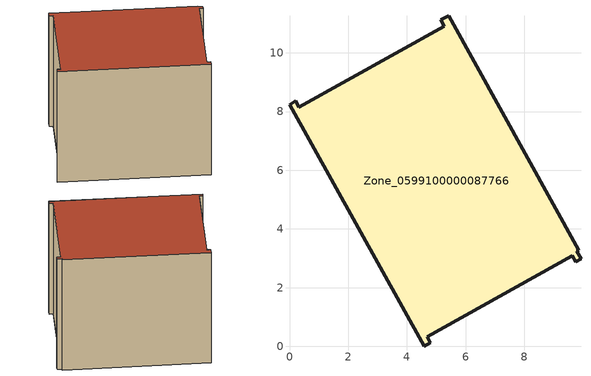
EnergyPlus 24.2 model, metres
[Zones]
Zone_0599100000087766
 floor ground (C_G): 4.8,0.12 4.59,0 0,8.24 0.21,8.36 0.32,8.15 5.27,10.91 5.15,11.12 5.42,11.27 9.86,3.27 9.79,3.23 9.93,2.98 9.75,2.88 9.63,3.09 4.69,0.33 z0
 wall outside (C_F): 4.59,0 4.8,0.12 4.69,0.33 9.63,3.09 9.75,2.88 9.93,2.98 9.79,3.23 9.86,3.27 5.42,11.27 5.15,11.12 5.27,10.91 0.32,8.15 0.21,8.36 0,8.24 4.59,0 z0:8.27
 roof outside (C_R): 9.93,2.98 9.79,3.23 9.86,3.27 5.42,11.27 5.15,11.12 5.27,10.91 0.32,8.15 0.21,8.36 0,8.24 4.59,0 4.8,0.12 4.69,0.33 9.63,3.09 9.75,2.88 z8.27
[BUILDING]
Pand.0599100000087766: North Axis=0; Terrain=City; Loads Convergence Tolerance Value=0.04; Temperature Convergence Tolerance Value=0.4; Solar Distribution=FullExterior; Maximum Number of Warmup Days=25; Minimum Number of Warmup Days=1
[Site:Location]
Rotterdam.The.Hague.AP_ZH_NLD Design_Conditions: Latitude=51.96; Longitude=4.45; Time Zone=1; Elevation=-4.5
[SITE:GROUNDTEMPERATURE:BUILDINGSURFACE]
18, 18, 18, 18, 18, 18, 18, 18, 18, 18, 18, 18
[MATERIAL] Thermal Absorptance=0.9; Solar Absorptance=0.7; Visible Absorptance=0.7
Name | Roughness | Thickness | Conductivity | Density | Specific Heat
G.TI.1965-1974 | MediumSmooth | 0.15 | 0.882353 | 540 | 1210
F.TI.1965-1974 | Rough | 0.3 | 0.697674 | 1920 | 840
R.TI.1965-1974 | MediumRough | 0.2 | 0.232558 | 1500 | 1000
[CONSTRUCTION]
C_G: G.TI.1965-1974
C_F: F.TI.1965-1974
C_R: R.TI.1965-1974
[ZONE]
Zone_0599100000087766: Type=1; Multiplier=1; Ceiling Height=Autocalculate; Volume=Autocalculate; Floor Area=autocalculate; Part of Total Floor Area=Yes
[ZONEINFILTRATION:DESIGNFLOWRATE]
Infil_Zone_0599100000087766: Zone or ZoneList or Space or SpaceList=Zone_0599100000087766; Schedule=AlwaysOn; Design Flow Rate Calculation Method=Flow/Area; Flow Rate per Floor Area=0.003; Constant Term Coefficient=1; Temperature Term Coefficient=0; Velocity Term Coefficient=0; Velocity Squared Term Coefficient=0
[HVACTEMPLATE:ZONE:IDEALLOADSAIRSYSTEM]
Zone_0599100000087766: Maximum Heating Supply Air Temperature=50; Minimum Cooling Supply Air Temperature=13; Maximum Heating Supply Air Humidity Ratio=0.0156; Minimum Cooling Supply Air Humidity Ratio=0.0077; Heating Limit=NoLimit; Cooling Limit=NoLimit; Dehumidification Control Type=ConstantSensibleHeatRatio; Cooling Sensible Heat Ratio=0.7; Dehumidification Setpoint=60; Humidification Control Type=None; Humidification Setpoint=30; Outdoor Air Method=None; Outdoor Air Flow Rate per Person=0.00944; Outdoor Air Flow Rate per Zone Floor Area=0; Outdoor Air Flow Rate per Zone=0; Demand Controlled Ventilation Type=None; Outdoor Air Economizer Type=NoEconomizer; Heat Recovery Type=None; Sensible Heat Recovery Effectiveness=0.7; Latent Heat Recovery Effectiveness=0.65
[ZONECONTROL:THERMOSTAT]
ThermostatControl_Zone_0599100000087766: Zone or ZoneList=Zone_0599100000087766; Control Type Schedule=DualSetpointControlType; Control 1=Thermostat_Zone_0599100000087766; Temperature Difference Between Cutout And Setpoint=0
[THERMOSTATSETPOINT:DUALSETPOINT]
Thermostat_Zone_0599100000087766: Heating Setpoint Temperature Schedule=HeatingSetpoint_Zone_0599100000087766; Cooling Setpoint Temperature Schedule=CoolingSetpoint_Zone_0599100000087766
[SCHEDULE:COMPACT]
HeatingSetpoint_Zone_0599100000087766: Through: 12/31, For: AllDays, Until: 24:00, 21
CoolingSetpoint_Zone_0599100000087766: Through: 12/31, For: AllDays, Until: 24:00, 24
DualSetpointControlType: Through: 12/31, For: AllDays, Until: 24:00, 4
AlwaysOn: Through: 12/31, For: AllDays, Until: 24:00, 1
